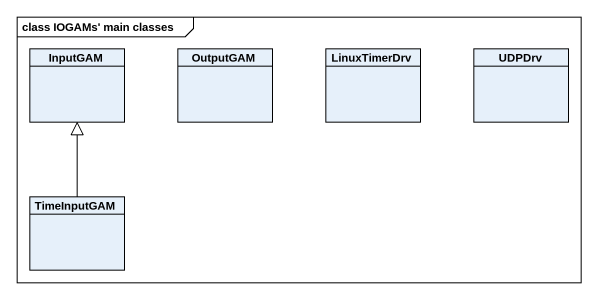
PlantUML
@startuml
mainframe class IOGAMs' main classes
hide circle
hide empty members
class InputGAM
class OutputGAM
class LinuxTimerDrv
class UDPDrv
class TimeInputGAM
TimeInputGAM -up-|> InputGAM
@enduml
